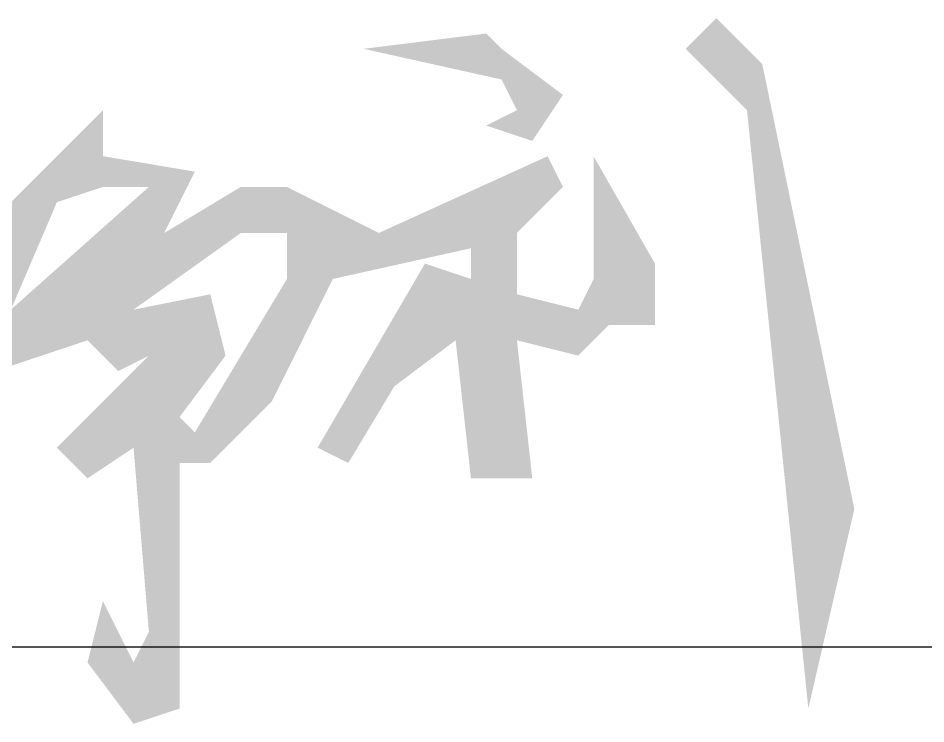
# Model space of a CAD drawing. Extents: x 5188914 to 7068445, y -542675 to 2032183.
# Drawn here: x 5236903 to 5237614, y -538785 to -538233 of the extents above; entities that cross this region are included whole.
import ezdxf

# ---------------------------------------------------------------- set-up
doc = ezdxf.new("R2010")
doc.units = 0
doc.header["$LTSCALE"] = 1000
doc.header["$MEASUREMENT"] = 0
doc.layers.get('0').update_dxf_attribs({"linetype": 'CONTINUOUS'})

msp = doc.modelspace()

# ---------------------------------------------------------------- hatches: boundary and pattern name
h = msp.add_hatch(color=0)
h.dxf.hatch_style = 1
h.paths.add_polyline_path([(5237281.75, -538257.2), (5237269.75, -538245.2), (5237173.75, -538257.2), (5237281.75, -538281.2), (5237293.75, -538305.2), (5237269.75, -538317.2), (5237305.75, -538329.2), (5237329.75, -538293.2)])
h.paths.add_polyline_path([(5237461.75, -538245.2), (5237449.75, -538233.2), (5237425.75, -538257.2), (5237473.75, -538305.2), (5237521.75, -538773.2), (5237557.75, -538617.2), (5237485.75, -538269.2)])
h = msp.add_hatch(color=0)
h.dxf.hatch_style = 1
h.paths.add_polyline_path([(5236885.75, -538305.2), (5236825.75, -538281.2), (5236813.75, -538269.2), (5236801.75, -538305.2), (5236717.75, -538317.2), (5236693.75, -538341.2), (5236813.75, -538353.2), (5236813.75, -538389.2), (5236693.75, -538377.2), (5236693.75, -538413.2), (5236813.75, -538413.2), (5236813.75, -538461.2), (5236789.75, -538449.2), (5236669.75, -538521.2), (5236717.75, -538533.2), (5236801.75, -538509.2), (5236765.75, -538605.2), (5236765.75, -538701.2), (5236789.75, -538725.2), (5236801.75, -538605.2), (5236825.75, -538653.2), (5236849.75, -538641.2), (5236825.75, -538605.2), (5236825.75, -538557.2), (5236849.75, -538533.2), (5236861.75, -538641.2), (5236837.75, -538653.2), (5236873.75, -538677.2), (5236897.75, -538641.2), (5236885.75, -538509.2), (5236957.75, -538485.2), (5236981.75, -538509.2), (5237005.75, -538497.2), (5236933.75, -538569.2), (5236957.75, -538593.2), (5236993.75, -538569.2), (5237005.75, -538713.2), (5236993.75, -538737.2), (5236969.75, -538689.2), (5236957.75, -538737.2), (5236993.75, -538785.2), (5237029.75, -538773.2), (5237029.75, -538581.2), (5237053.75, -538581.2), (5237101.75, -538533.2), (5237149.75, -538437.2), (5237257.75, -538413.2), (5237257.75, -538437.2), (5237221.75, -538425.2), (5237137.75, -538569.2), (5237161.75, -538581.2), (5237197.75, -538521.2), (5237245.75, -538485.2), (5237257.75, -538593.2), (5237305.75, -538593.2), (5237293.75, -538485.2), (5237341.75, -538497.2), (5237365.75, -538473.2), (5237401.75, -538473.2), (5237401.75, -538425.2), (5237353.75, -538341.2), (5237353.75, -538437.2), (5237341.75, -538461.2), (5237293.75, -538449.2), (5237293.75, -538401.2), (5237329.75, -538365.2), (5237317.75, -538341.2), (5237185.75, -538401.2), (5237113.75, -538365.2), (5237077.75, -538365.2), (5237017.75, -538401.2), (5237041.75, -538353.2), (5236969.75, -538341.2), (5236969.75, -538305.2), (5236897.75, -538377.2), (5236849.75, -538377.2), (5236849.75, -538329.2), (5236873.75, -538329.2)])
h.paths.add_polyline_path([(5236861.75, -538437.2), (5236873.75, -538437.2), (5236849.75, -538461.2)], flags=16)
h.paths.add_polyline_path([(5236933.75, -538377.2), (5236969.75, -538365.2), (5237005.75, -538365.2), (5236897.75, -538461.2)], flags=16)
h.paths.add_polyline_path([(5236993.75, -538461.2), (5237077.75, -538401.2), (5237113.75, -538401.2), (5237113.75, -538437.2), (5237041.75, -538557.2), (5237029.75, -538545.2), (5237065.75, -538497.2), (5237053.75, -538449.2)], flags=16)

# ---------------------------------------------------------------- linework, layer by layer
msp.add_line((5234307.19, -538724.99), (5239807.19, -538724.99))

doc.saveas('drawing.dxf')
